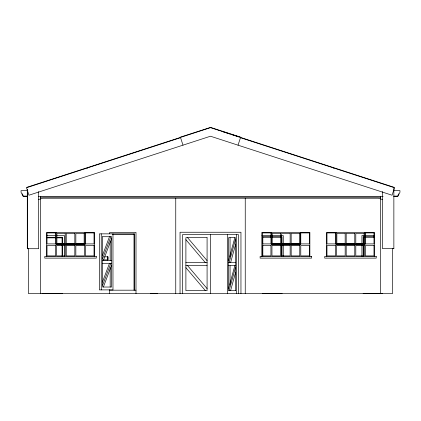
<?xml version="1.0" encoding="UTF-8"?>
<svg xmlns="http://www.w3.org/2000/svg" width="421" height="421" viewBox="0 0 421 421"><rect width="100%" height="100%" fill="white"/><g stroke="black" fill="none" stroke-linecap="round" stroke-linejoin="round"><path stroke-width="0.63" d="M228.566 260.636L234.844 237.686M229.113 262.646L235.392 239.696M230.603 262.646L235.523 244.659M228.566 288.601L234.844 265.651M229.113 290.611L235.392 267.661M230.603 290.611L235.523 272.624M238.039 145.177L240.649 137.157L210.574 127.384L180.388 137.135L182.993 145.161M333.632 168.268L333.721 168M102.456 255.5L109.471 236.707M102.682 258.531L110.834 236.707M103.398 260.446L111.549 238.623M102.456 282.096L109.471 263.304M102.682 285.128L110.834 263.304M103.398 287.038L111.549 265.214M398.703 193.765L397.671 196.102L394.019 196.102M27.144 187.529L180.62 137.662M38.395 199.596L42.6 198.228L378.4 198.228L382.647 199.607M27.865 190.671L21.05 190.671L21.05 192.302L23.144 196.386L27.297 196.386M393.756 190.671L399.95 190.671L399.95 192.302L397.856 196.386L393.703 196.386M27.591 196.102L23.329 196.102L22.297 193.765M38.527 196.386L383.099 196.386M40.411 197.196L380.589 197.196M112.349 234.423L133.999 234.423M46.826 235.565L64.355 235.565L64.355 244.043M261.904 235.565L283.275 235.565L283.275 244.043M374.222 235.565L361.918 235.565L361.918 244.043M102.577 236.707L111.549 236.707L111.549 287.038L102.682 287.038L102.682 236.707M374.222 236.849L363.202 236.849L363.202 244.075M262.83 237.139L280.402 237.139M365.444 237.139L373.901 237.139M47.199 237.281L55.614 237.281M56.851 237.281L62.64 237.281L62.64 243.796M47.163 237.854L55.588 237.854M56.882 237.854L62.071 237.854M393.861 248.616L382.484 248.616L382.484 191.534M27.286 248.711L38.669 248.711L38.669 191.629M104.576 256.821L108.102 256.821L108.102 259.883L103.403 259.883M102.682 260.446L111.549 260.446M185.893 262.646L207.085 262.646M228.566 262.646L235.623 262.646M102.577 263.304L111.549 263.304M185.893 265.651L207.085 265.651M228.566 265.651L235.392 265.651M109.692 290.185L135.999 290.185M235.623 290.611L228.566 290.611L228.566 237.686L235.392 237.686L235.392 290.611M220.709 130.994L229.982 133.999M231.218 134.399L239.26 137.004M219.694 130.647L210.484 127.658L26.434 187.461L28.949 195.212L210.484 136.225L392.083 195.233L394.603 187.482L222.146 131.447M240.412 137.683L393.893 187.55M187.598 237.686L207.085 260.636M185.893 239.696L205.374 262.646M187.598 265.651L207.085 288.601M185.893 267.661L205.374 290.611M87.315 167.979L87.4 168.253M393.861 188.255L393.861 248.658M392.514 248.285L392.514 293.616L28.486 293.616L28.486 248.285M382.647 293.616L382.647 293.332L363.202 293.332L363.202 293.616M380.589 196.386L380.589 293.616M374.495 256.842L374.495 232.418L326.459 232.418L326.459 256.842M364.891 232.418L364.891 244.806L336.069 244.806L336.069 232.418M363.491 236.849L363.491 244.075M363.491 244.98L363.491 256.084M363.202 245.39L363.202 255.894M361.918 245.348L361.918 256.436M309.867 256.842L309.867 232.418L261.836 232.418L261.836 256.842M300.268 232.418L300.268 244.806L271.445 244.806L271.445 232.418M283.275 245.348L283.275 256.436M281.991 244.075L281.991 236.849L262.546 236.849L262.546 244.075M281.991 245.39L281.991 255.894M281.991 293.616L281.991 293.332L262.546 293.332L262.546 293.616M281.707 236.849L281.707 243.67M281.707 244.98L281.707 256.084M262.83 236.849L262.83 244.075M262.83 244.98L262.83 256.084M262.546 245.39L262.546 255.894M245.243 198.228L245.243 293.616M240.954 293.616L240.954 232.25L180.046 232.25L180.046 293.616M238.523 293.616L238.523 234.681L182.477 234.681L182.477 293.616M236.491 234.681L236.491 293.616M230.055 237.686L230.055 256.699M230.055 265.651L230.055 284.664M227.461 234.681L227.461 293.616M210.5 234.681L210.5 293.616M175.757 198.228L175.757 293.616M157.596 293.616L157.596 293.332L150.45 293.332L150.45 293.616M135.999 293.616L135.999 232.418L109.692 232.418L109.692 233.734M134.567 290.185L134.567 233.85L99.398 233.85L99.398 289.895L112.975 289.895L112.975 233.85M133.999 233.85L133.999 290.185M110.186 241.191L110.186 260.446M110.186 267.782L110.186 287.038M109.692 289.711L109.692 293.616M107.729 256.821L107.729 259.883M107.608 256.821L107.608 259.91M101.256 233.85L101.256 289.895M94.541 256.842L94.541 232.418L46.505 232.418L46.505 256.842M84.937 232.418L84.937 244.806L56.114 244.806L56.114 232.418M64.355 245.348L64.355 256.436M62.64 245.101L62.64 256.178M62.64 293.616L62.64 293.332L42.053 293.332L42.053 293.616M62.071 237.281L62.071 243.727M62.071 245.033L62.071 256.126M40.411 196.386L40.411 293.616M27.575 189.529L27.575 248.753M27.286 189.66L27.286 248.753M219.052 130.473A31.175 31.175 0 0 1 220.088 130.789M55.604 232.934L47.02 232.934L47.02 243.901L55.604 243.901L55.604 232.934M94.025 232.934L85.447 232.934L85.447 243.901L94.025 243.901L94.025 232.934M270.935 232.934L262.351 232.934L262.351 243.901L270.935 243.901L270.935 232.934M309.356 232.934L300.778 232.934L300.778 243.901L309.356 243.901L309.356 232.934M335.558 232.934L326.975 232.934L326.975 243.901L335.558 243.901L335.558 232.934M373.98 232.934L365.402 232.934L365.402 243.901L373.98 243.901L373.98 232.934M65.213 233.392L56.898 233.392L56.898 243.612L65.213 243.612L65.213 233.392M74.822 233.392L66.234 233.392L66.234 243.612L74.822 243.612L74.822 233.392M84.153 233.392L75.843 233.392L75.843 243.612L84.153 243.612L84.153 233.392M280.539 233.392L272.229 233.392L272.229 243.612L280.539 243.612L280.539 233.392M290.148 233.392L281.565 233.392L281.565 243.612L290.148 243.612L290.148 233.392M299.478 233.392L291.174 233.392L291.174 243.612L299.478 243.612L299.478 233.392M345.167 233.392L336.853 233.392L336.853 243.612L345.167 243.612L345.167 233.392M354.771 233.392L346.188 233.392L346.188 243.612L354.771 243.612L354.771 233.392M364.102 233.392L355.798 233.392L355.798 243.612L364.102 243.612L364.102 233.392M207.085 237.686L185.893 237.686L185.893 290.611L207.085 290.611L207.085 237.686M84.831 243.906L56.219 243.906L56.219 244.701L84.831 244.701L84.831 243.906M300.162 243.906L271.545 243.906L271.545 244.701L300.162 244.701L300.162 243.906M364.786 243.906L336.174 243.906L336.174 244.701L364.786 244.701L364.786 243.906M55.604 245.517L47.02 245.517L47.02 255.9L55.604 255.9L55.604 245.517M65.213 245.517L56.63 245.517L56.63 255.9L65.213 255.9L65.213 245.517M74.822 245.517L66.234 245.517L66.234 255.9L74.822 255.9L74.822 245.517M84.421 245.517L75.843 245.517L75.843 255.9L84.421 255.9L84.421 245.517M94.025 245.517L85.447 245.517L85.447 255.9L94.025 255.9L94.025 245.517M270.935 245.517L262.351 245.517L262.351 255.9L270.935 255.9L270.935 245.517M280.539 245.517L271.955 245.517L271.955 255.9L280.539 255.9L280.539 245.517M290.148 245.517L281.565 245.517L281.565 255.9L290.148 255.9L290.148 245.517M299.752 245.517L291.174 245.517L291.174 255.9L299.752 255.9L299.752 245.517M309.356 245.517L300.778 245.517L300.778 255.9L309.356 255.9L309.356 245.517M335.558 245.517L326.975 245.517L326.975 255.9L335.558 255.9L335.558 245.517M345.167 245.517L336.579 245.517L336.579 255.9L345.167 255.9L345.167 245.517M354.771 245.517L346.188 245.517L346.188 255.9L354.771 255.9L354.771 245.517M364.375 245.517L355.798 245.517L355.798 255.9L364.375 255.9L364.375 245.517M373.98 245.517L365.402 245.517L365.402 255.9L373.98 255.9L373.98 245.517M96.256 256.41L44.789 256.41L44.789 258.126L96.256 258.126L96.256 256.41M311.582 256.41L260.12 256.41L260.12 258.126L311.582 258.126L311.582 256.41M376.211 256.41L324.744 256.41L324.744 258.126L376.211 258.126L376.211 256.41"/></g></svg>
